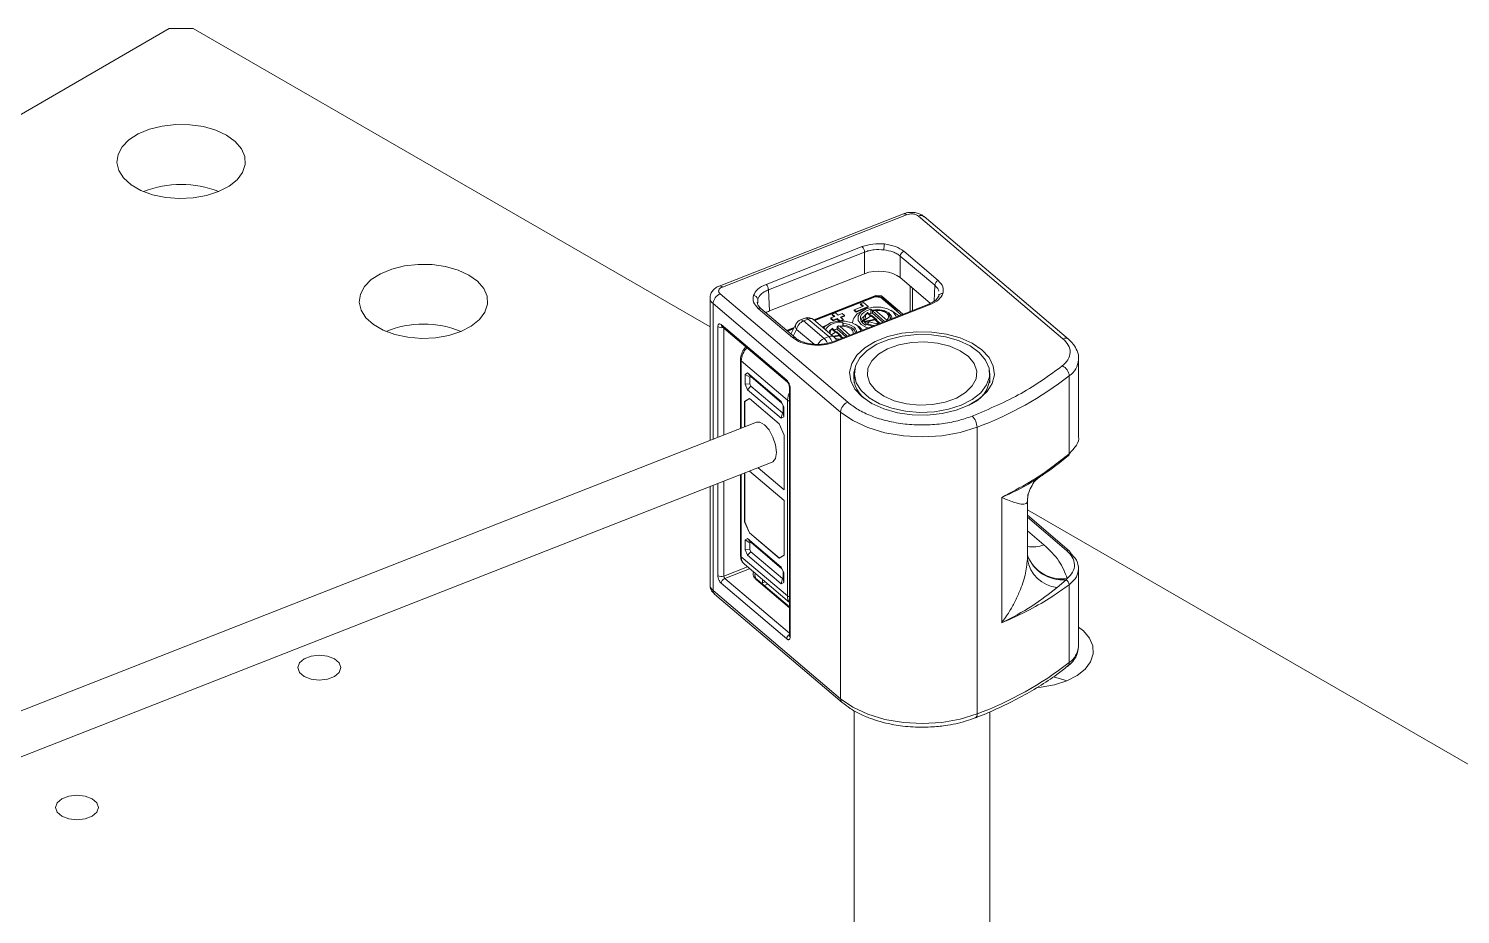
# Model space of a CAD drawing. Header units: millimetres. Extents: x 29 to 2500, y -68 to 1852.
# Drawn here: x 1990.7 to 2157.9, y 1085.7 to 1189.2 of the extents above; entities that cross this region are included whole.
import ezdxf

# ---------------------------------------------------------------- set-up
doc = ezdxf.new("R2010")
doc.units = ezdxf.units.MM
doc.header["$LTSCALE"] = 6

msp = doc.modelspace()

# ---------------------------------------------------------------- linework, layer by layer
at = {"color": 7, "linetype": 'Continuous', "lineweight": 18}
for p, q in [((2007.132, 1189.167), (1613.98, 962.205)), ((2009.96, 1189.167), (2007.132, 1189.167)), ((2070.285, 1154.342), (2009.96, 1189.167)), ((2092.861, 1167.546), (2071.358, 1159.109)), ((2071.723, 1158.995), (2093.227, 1167.432)), ((2094.616, 1167.279), (2111.479, 1152.955)), ((2112.127, 1152.901), (2095.263, 1167.224)), ((2088.037, 1163.706), (2076.822, 1159.305)), ((2077.103, 1158.669), (2088.318, 1163.069)), ((2088.318, 1163.069), (2088.297, 1160.546)), ((2092.484, 1162.611), (2092.463, 1160.087)), ((2092.484, 1162.611), (2096.509, 1159.192)), ((2096.922, 1159.752), (2092.898, 1163.17)), ((2088.297, 1160.546), (2077.213, 1156.197)), ((2095.991, 1157.091), (2092.463, 1160.087)), ((2077.103, 1158.669), (2077.213, 1156.197)), ((2093.639, 1159.088), (2093.639, 1156.15)), ((2093.917, 1158.852), (2093.917, 1156.26)), ((2096.509, 1159.192), (2096.426, 1157.333)), ((2070.285, 1157.701), (2070.285, 1141.066)), ((2070.631, 1157.052), (2085.527, 1144.399)), ((2070.631, 1141.201), (2070.631, 1157.052)), ((2086.354, 1145.54), (2071.458, 1158.193)), ((2075.845, 1157.134), (2075.843, 1157.566)), ((2089.628, 1158.002), (2082.401, 1155.167)), ((2089.482, 1157.882), (2082.451, 1155.124)), ((2089.538, 1157.844), (2082.5, 1155.083)), ((2095.813, 1157.003), (2084.598, 1152.603)), ((2084.781, 1152.546), (2095.995, 1156.946)), ((2088.183, 1156.762), (2087.096, 1156.34)), ((2087.321, 1156.149), (2088.736, 1156.704)), ((2087.321, 1156.067), (2088.736, 1156.622)), ((2088.177, 1157.179), (2087.846, 1157.049)), ((2087.846, 1157.049), (2088.183, 1156.762)), ((2087.846, 1157.049), (2087.846, 1156.967)), ((2087.846, 1156.967), (2088.117, 1156.737)), ((2088.736, 1156.704), (2088.177, 1157.179)), ((2088.736, 1156.704), (2088.736, 1156.622)), ((2089.482, 1157.822), (2089.482, 1157.882)), ((2090.232, 1157.768), (2089.538, 1157.844)), ((2089.718, 1157.909), (2089.633, 1157.875)), ((2090.164, 1157.817), (2089.633, 1157.875)), ((2090.231, 1157.981), (2089.638, 1158.004)), ((2090.071, 1157.895), (2089.718, 1157.909)), ((2090.164, 1157.817), (2090.071, 1157.895)), ((2092.611, 1155.747), (2090.232, 1157.768)), ((2092.804, 1155.823), (2090.288, 1157.959)), ((2091.945, 1156.406), (2090.315, 1157.791)), ((2090.315, 1157.698), (2090.315, 1157.791)), ((2096.974, 1158.178), (2096.975, 1157.899)), ((2075.895, 1156.499), (2079.92, 1153.081)), ((2080.244, 1153.054), (2076.219, 1156.472)), ((2081.362, 1155.358), (2080.833, 1155.15)), ((2081.727, 1155.244), (2081.198, 1155.036)), ((2081.198, 1155.036), (2083.604, 1152.993)), ((2084.133, 1153.2), (2081.727, 1155.244)), ((2084.78, 1153.146), (2082.375, 1155.189)), ((2084.832, 1155.556), (2084.377, 1155.378)), ((2084.377, 1155.378), (2084.658, 1155.139)), ((2084.377, 1155.378), (2084.377, 1155.296)), ((2084.377, 1155.296), (2084.658, 1155.057)), ((2084.936, 1155.981), (2084.522, 1155.819)), ((2084.522, 1155.819), (2084.832, 1155.556)), ((2084.522, 1155.819), (2084.522, 1155.737)), ((2084.522, 1155.737), (2084.766, 1155.53)), ((2084.658, 1155.139), (2085.113, 1155.317)), ((2084.658, 1155.057), (2085.113, 1155.236)), ((2084.658, 1155.139), (2084.658, 1155.057)), ((2085.245, 1155.718), (2084.936, 1155.981)), ((2085.113, 1155.317), (2085.422, 1155.055)), ((2085.113, 1155.317), (2085.113, 1155.236)), ((2085.113, 1155.236), (2085.362, 1155.024)), ((2085.7, 1155.897), (2085.245, 1155.718)), ((2085.422, 1155.055), (2085.835, 1155.217)), ((2085.422, 1155.055), (2085.422, 1155.027)), ((2085.526, 1155.48), (2085.981, 1155.658)), ((2085.835, 1155.217), (2085.526, 1155.48)), ((2085.575, 1155.033), (2085.835, 1155.135)), ((2085.592, 1155.424), (2085.981, 1155.576)), ((2085.981, 1155.658), (2085.7, 1155.897)), ((2085.835, 1155.217), (2085.835, 1155.135)), ((2085.981, 1155.658), (2085.981, 1155.576)), ((2087.096, 1156.34), (2087.096, 1156.258)), ((2087.096, 1156.34), (2087.321, 1156.149)), ((2087.096, 1156.258), (2087.321, 1156.067)), ((2087.321, 1156.149), (2087.321, 1156.067)), ((2088.187, 1156.276), (2087.763, 1156.031)), ((2088.499, 1155.272), (2088.072, 1155.108)), ((2088.072, 1154.813), (2088.072, 1155.108)), ((2089.1, 1155.617), (2088.211, 1155.035)), ((2088.211, 1155.035), (2088.211, 1154.953)), ((2088.228, 1155.357), (2088.228, 1155.168)), ((2088.266, 1154.987), (2089.54, 1155.236)), ((2089.54, 1155.154), (2088.266, 1154.905)), ((2088.266, 1154.987), (2088.266, 1154.905)), ((2088.459, 1154.772), (2088.886, 1154.936)), ((2089.047, 1155.582), (2088.637, 1155.937)), ((2089.114, 1155.625), (2088.646, 1156.031)), ((2089.036, 1155.909), (2088.847, 1155.857)), ((2089.036, 1156.398), (2089.151, 1156.301)), ((2089.036, 1156.398), (2089.036, 1155.909)), ((2089.045, 1155.901), (2089.036, 1155.909)), ((2089.54, 1155.236), (2089.1, 1155.617)), ((2089.694, 1155.203), (2089.208, 1155.625)), ((2089.233, 1155.95), (2089.233, 1156.195)), ((2090.64, 1154.974), (2089.233, 1156.195)), ((2090.446, 1154.898), (2089.233, 1155.95)), ((2090.003, 1154.752), (2089.54, 1155.154)), ((2089.553, 1156.289), (2090.919, 1155.104)), ((2090.106, 1154.764), (2089.694, 1155.122)), ((2089.736, 1155.111), (2089.736, 1155.086)), ((2091.328, 1155.244), (2091.328, 1155.357)), ((2091.794, 1156.031), (2091.369, 1156.276)), ((2091.945, 1156.313), (2091.945, 1156.406)), ((2092.789, 1155.817), (2092.111, 1156.393)), ((2092.111, 1156.173), (2092.111, 1156.393)), ((2071.193, 1154.369), (2071.193, 1141.422)), ((2079.231, 1148.114), (2071.587, 1154.607)), ((2071.676, 1154.388), (2079.321, 1147.895)), ((2071.888, 1141.695), (2071.888, 1154.209)), ((2080.102, 1154.265), (2079.224, 1153.92)), ((2080.063, 1154.187), (2079.274, 1153.877)), ((2080.026, 1154.112), (2079.322, 1153.836)), ((2080.304, 1154.667), (2079.719, 1153.499)), ((2080.383, 1154.042), (2079.995, 1153.265)), ((2082.422, 1152.31), (2080.383, 1154.042)), ((2083.437, 1154.287), (2083.627, 1154.408)), ((2084.052, 1154.653), (2083.627, 1154.408)), ((2084.966, 1153.757), (2084.446, 1153.43)), ((2084.913, 1153.723), (2084.516, 1154.082)), ((2084.983, 1153.766), (2084.53, 1154.175)), ((2084.671, 1153.239), (2085.393, 1153.371)), ((2085.393, 1153.289), (2084.75, 1153.171)), ((2085.393, 1153.371), (2084.966, 1153.757)), ((2085.55, 1153.335), (2085.077, 1153.763)), ((2085.125, 1154.088), (2085.125, 1154.333)), ((2086.3, 1153.271), (2085.125, 1154.333)), ((2086.111, 1153.197), (2085.125, 1154.088)), ((2085.682, 1153.028), (2085.393, 1153.289)), ((2085.443, 1154.424), (2086.592, 1153.385)), ((2085.764, 1153.06), (2085.55, 1153.254)), ((2085.59, 1153.244), (2085.59, 1153.217)), ((2085.801, 1154.857), (2085.816, 1154.74)), ((2085.801, 1154.857), (2085.801, 1154.38)), ((2085.827, 1154.53), (2085.827, 1154.378)), ((2087.455, 1154.525), (2087.234, 1154.653)), ((2088.594, 1154.614), (2088.424, 1154.547)), ((2088.459, 1154.561), (2088.459, 1154.772)), ((2089.192, 1154.406), (2088.594, 1154.614)), ((2088.715, 1154.574), (2088.715, 1154.706)), ((2083.604, 1152.993), (2084.133, 1153.2)), ((2073.843, 1150.529), (2073.843, 1142.462)), ((2079.326, 1145.783), (2073.93, 1150.367)), ((2073.93, 1150.367), (2073.93, 1142.496)), ((2113.309, 1141.483), (2113.309, 1150.581)), ((2074.66, 1148.966), (2074.379, 1148.796)), ((2074.379, 1148.796), (2074.379, 1147.65)), ((2074.92, 1148.47), (2074.379, 1148.796)), ((2078.595, 1145.624), (2074.66, 1148.966)), ((2075.03, 1148.536), (2074.66, 1148.966)), ((2075.03, 1148.536), (2074.92, 1148.47)), ((2074.92, 1148.47), (2074.92, 1147.675)), ((2078.675, 1145.439), (2075.03, 1148.536)), ((2087.125, 1148.907), (2087.125, 1147.812)), ((2102.925, 1147.812), (2102.925, 1148.907)), ((2112.21, 1139.524), (2112.21, 1148.62)), ((2074.92, 1147.675), (2074.379, 1147.65)), ((2074.379, 1147.65), (2074.66, 1147.003)), ((2075.03, 1147.422), (2074.66, 1147.003)), ((2074.66, 1147.003), (2078.595, 1143.661)), ((2074.92, 1147.675), (2075.03, 1147.422)), ((2075.03, 1147.422), (2078.722, 1144.285)), ((2079.538, 1147.37), (2079.538, 1118.301)), ((2079.625, 1118.139), (2079.625, 1147.208)), ((2074.323, 1145.623), (2074.885, 1145.962)), ((2074.331, 1145.626), (2074.323, 1145.623)), ((2074.323, 1145.623), (2074.323, 1142.65)), ((2074.887, 1145.961), (2074.331, 1145.626)), ((2074.331, 1145.626), (2074.331, 1142.653)), ((2078.37, 1143.002), (2074.885, 1145.962)), ((2078.876, 1144.977), (2078.595, 1145.624)), ((2078.832, 1144.352), (2078.832, 1145.078)), ((2078.876, 1143.831), (2078.876, 1144.977)), ((2079.326, 1122.92), (2079.326, 1145.783)), ((2089.212, 1145.367), (2088.409, 1145.944)), ((2075.715, 1143.196), (1943.385, 1091.276)), ((2078.722, 1144.285), (2078.595, 1143.661)), ((2078.595, 1143.661), (2078.876, 1143.831)), ((2078.722, 1144.285), (2078.832, 1144.352)), ((2078.832, 1144.352), (2078.876, 1143.831)), ((2085.527, 1144.399), (2085.527, 1110.921)), ((2078.37, 1143.002), (2078.933, 1141.708)), ((2078.933, 1135.298), (2078.933, 1141.708)), ((2101.446, 1109.14), (2101.446, 1142.618)), ((1945.212, 1086.621), (2077.541, 1138.542)), ((2111.295, 1138.653), (2112.119, 1139.304)), ((2073.843, 1137.091), (2073.843, 1127.666)), ((2073.93, 1137.125), (2073.93, 1127.503)), ((2074.323, 1137.279), (2074.323, 1131.579)), ((2074.331, 1137.282), (2074.331, 1131.582)), ((2078.933, 1134.073), (2074.894, 1137.503)), ((2078.933, 1135.298), (2075.881, 1137.89)), ((2075.883, 1137.891), (2078.933, 1135.3)), ((2108.411, 1136.628), (2108.894, 1136.971)), ((2070.285, 1135.695), (2070.285, 1124.222)), ((2070.631, 1123.573), (2070.631, 1135.83)), ((2071.193, 1136.051), (2071.193, 1125.301)), ((2071.888, 1125.224), (2071.888, 1136.323)), ((2107.388, 1134.727), (2107.41, 1134.84)), ((2078.933, 1127.663), (2078.933, 1134.073)), ((2104.325, 1119.77), (2104.325, 1134.427)), ((2107.323, 1127.192), (2107.323, 1134.009)), ((2107.326, 1134.132), (2107.399, 1134.782)), ((2107.326, 1127.345), (2107.326, 1134.148)), ((2074.323, 1131.579), (2074.331, 1131.582)), ((2074.885, 1130.285), (2074.323, 1131.579)), ((2074.331, 1131.582), (2074.894, 1130.288)), ((2396.04, 966.287), (2107.326, 1132.959)), ((2112.216, 1128.2), (2107.326, 1132.354)), ((2107.326, 1132.123), (2111.907, 1128.232)), ((2074.894, 1130.288), (2074.885, 1130.285)), ((2074.885, 1130.285), (2078.37, 1127.324)), ((2078.377, 1127.329), (2074.894, 1130.288)), ((2107.326, 1130.534), (2109.259, 1128.892)), ((2074.66, 1129.625), (2074.379, 1129.456)), ((2074.379, 1129.456), (2074.379, 1128.31)), ((2074.92, 1129.129), (2074.379, 1129.456)), ((2074.92, 1128.335), (2074.379, 1128.31)), ((2074.379, 1128.31), (2074.66, 1127.663)), ((2078.595, 1126.283), (2074.66, 1129.625)), ((2075.03, 1129.196), (2074.66, 1129.625)), ((2075.03, 1129.196), (2074.92, 1129.129)), ((2074.92, 1129.129), (2074.92, 1128.335)), ((2074.92, 1128.335), (2075.03, 1128.082)), ((2078.675, 1126.099), (2075.03, 1129.196)), ((2073.93, 1127.503), (2079.326, 1122.92)), ((2074.289, 1126.628), (2079.538, 1122.169)), ((2075.03, 1128.082), (2074.66, 1127.663)), ((2074.66, 1127.663), (2078.595, 1124.321)), ((2075.03, 1128.082), (2078.722, 1124.945)), ((2078.933, 1127.663), (2078.37, 1127.324)), ((2107.383, 1127.477), (2107.33, 1127.564)), ((2074.661, 1126.312), (2071.888, 1125.224)), ((2074.905, 1126.105), (2072, 1124.965)), ((2079.538, 1118.562), (2072, 1124.965)), ((2075.532, 1125.279), (2075.511, 1125.359)), ((2075.691, 1124.808), (2079.538, 1121.541)), ((2079.538, 1121.64), (2075.821, 1124.797)), ((2076.387, 1124.846), (2076.387, 1124.436)), ((2078.876, 1125.636), (2078.595, 1126.283)), ((2078.722, 1124.945), (2078.595, 1124.321)), ((2078.722, 1124.945), (2078.832, 1125.011)), ((2078.832, 1125.011), (2078.832, 1125.738)), ((2078.832, 1125.011), (2078.876, 1124.49)), ((2078.876, 1124.49), (2078.876, 1125.636)), ((2111.839, 1124.811), (2110.807, 1123.904)), ((2111.982, 1124.95), (2111.839, 1124.811)), ((2113.309, 1117.103), (2113.309, 1126.201)), ((2085.527, 1110.921), (2070.631, 1123.573)), ((2070.811, 1123.136), (2085.707, 1110.483)), ((2071.587, 1124.395), (2079.231, 1117.901)), ((2076.387, 1124.436), (2076.293, 1124.397)), ((2076.381, 1124.322), (2076.387, 1124.436)), ((2076.717, 1124.565), (2076.387, 1124.436)), ((2076.594, 1124.141), (2077.02, 1124.308)), ((2078.595, 1124.321), (2078.876, 1124.49)), ((2112.21, 1115.142), (2112.21, 1124.237)), ((2087.125, 1109.519), (2087.125, 1053.272)), ((2102.925, 1081.847), (2102.925, 1109.391))]:
    msp.add_line(p, q, dxfattribs=at)
at = {"color": 7, "linetype": 'Continuous', "lineweight": 18, "flags": 128}
for points in [[(2013.849, 1176.717), (2012.585, 1177.303), (2011.132, 1177.719), (2009.558, 1177.945), (2007.937, 1177.97), (2006.344, 1177.794), (2004.855, 1177.424), (2003.537, 1176.878), (2002.454, 1176.181), (2001.656, 1175.366), (2001.18, 1174.471), (2001.049, 1173.538), (2001.268, 1172.61), (2001.827, 1171.731), (2002.7, 1170.942), (2003.847, 1170.28), (2005.214, 1169.776), (2006.736, 1169.453), (2008.343, 1169.327), (2009.959, 1169.403), (2011.51, 1169.678), (2012.921, 1170.139), (2014.129, 1170.764), (2015.075, 1171.524), (2015.716, 1172.384), (2016.021, 1173.304), (2015.977, 1174.24), (2015.586, 1175.148), (2014.865, 1175.987), (2013.849, 1176.717)], [(2042.133, 1160.388), (2040.869, 1160.975), (2039.416, 1161.391), (2037.843, 1161.617), (2036.221, 1161.642), (2034.629, 1161.466), (2033.139, 1161.096), (2031.822, 1160.55), (2030.739, 1159.853), (2029.941, 1159.038), (2029.465, 1158.143), (2029.333, 1157.21), (2029.552, 1156.282), (2030.111, 1155.403), (2030.985, 1154.614), (2032.131, 1153.952), (2033.498, 1153.448), (2035.02, 1153.125), (2036.627, 1152.999), (2038.243, 1153.075), (2039.794, 1153.35), (2041.206, 1153.81), (2042.413, 1154.436), (2043.359, 1155.196), (2044, 1156.056), (2044.305, 1156.975), (2044.261, 1157.911), (2043.87, 1158.82), (2043.15, 1159.659), (2042.133, 1160.388)], [(2092.012, 1155.512), (2091.981, 1155.621), (2091.639, 1156.088), (2091.013, 1156.443), (2090.2, 1156.633), (2089.322, 1156.629), (2088.513, 1156.432), (2087.897, 1156.07), (2087.568, 1155.601), (2087.575, 1155.094), (2087.917, 1154.627), (2088.543, 1154.272), (2088.707, 1154.215)], [(2087.877, 1153.89), (2087.848, 1153.992), (2087.504, 1154.465), (2086.869, 1154.824), (2086.044, 1155.013), (2085.156, 1155.003), (2084.343, 1154.795), (2083.734, 1154.422), (2083.541, 1154.199)], [(2089.036, 1156.398), (2088.616, 1156.261), (2088.267, 1156.069), (2088.011, 1155.833), (2087.863, 1155.568), (2087.832, 1155.29), (2087.92, 1155.017), (2088.121, 1154.764), (2088.424, 1154.547)], [(2088.143, 1155.135), (2088.223, 1155.264), (2088.228, 1155.271)], [(2089.151, 1156.301), (2089.881, 1156.366), (2090.592, 1156.252), (2091.159, 1155.978), (2091.479, 1155.594), (2091.527, 1155.322)], [(2089.233, 1156.195), (2089.742, 1156.252), (2090.254, 1156.209), (2090.714, 1156.071), (2091.069, 1155.853), (2091.279, 1155.58), (2091.323, 1155.282), (2091.314, 1155.238)], [(2090.919, 1155.104), (2091.077, 1155.308), (2091.128, 1155.53), (2091.068, 1155.75), (2090.902, 1155.952), (2090.644, 1156.119), (2090.314, 1156.236), (2089.94, 1156.294), (2089.553, 1156.289)], [(2091.377, 1155.263), (2091.335, 1155.448), (2091.305, 1155.51)], [(2091.794, 1156.031), (2092.135, 1155.792), (2092.306, 1155.627)], [(2085.063, 1154.075), (2085.015, 1154.066), (2084.73, 1153.995)], [(2086.978, 1153.537), (2086.993, 1153.648), (2086.94, 1153.869), (2086.78, 1154.073), (2086.527, 1154.242), (2086.202, 1154.363), (2085.83, 1154.425), (2085.443, 1154.424)], [(2085.816, 1154.74), (2086.189, 1154.695), (2086.537, 1154.603), (2086.842, 1154.471), (2087.09, 1154.303), (2087.269, 1154.108), (2087.371, 1153.895), (2087.392, 1153.699)], [(2087.242, 1153.64), (2087.22, 1153.767), (2087.127, 1153.957), (2086.966, 1154.132), (2086.744, 1154.282), (2086.472, 1154.402), (2086.161, 1154.486), (2085.827, 1154.53)], [(2088.036, 1146.165), (2087.202, 1147.064), (2086.709, 1148.043), (2086.579, 1149.06), (2086.819, 1150.071), (2087.417, 1151.03), (2088.348, 1151.897), (2089.571, 1152.633), (2091.032, 1153.206), (2092.667, 1153.592), (2094.406, 1153.772), (2096.171, 1153.74), (2097.887, 1153.497), (2099.478, 1153.053), (2100.873, 1152.428), (2102.014, 1151.649), (2102.849, 1150.751), (2103.341, 1149.771), (2103.471, 1148.754), (2103.231, 1147.744), (2102.633, 1146.784), (2101.702, 1145.918), (2100.479, 1145.182), (2099.018, 1144.608), (2097.383, 1144.223), (2095.644, 1144.042), (2093.879, 1144.074), (2092.163, 1144.318), (2090.573, 1144.761), (2089.177, 1145.386), (2088.036, 1146.165)], [(2087.777, 1150.722), (2087.271, 1149.78), (2087.127, 1148.797), (2087.353, 1147.82), (2087.937, 1146.893), (2088.853, 1146.061), (2090.058, 1145.361), (2091.494, 1144.828), (2093.096, 1144.485), (2094.788, 1144.349), (2096.491, 1144.426), (2098.125, 1144.713), (2099.615, 1145.196), (2100.89, 1145.852), (2101.891, 1146.651), (2102.57, 1147.556), (2102.897, 1148.524), (2102.856, 1149.51), (2102.448, 1150.467), (2101.694, 1151.352), (2100.628, 1152.123), (2099.299, 1152.743), (2097.771, 1153.184), (2096.115, 1153.424), (2094.407, 1153.454), (2092.728, 1153.271), (2091.157, 1152.884), (2089.767, 1152.311), (2088.622, 1151.579), (2087.777, 1150.722)], [(2082.213, 1152.321), (2082.209, 1152.321), (2082.193, 1152.309), (2082.176, 1152.279), (2082.158, 1152.232)], [(2089.153, 1150.377), (2088.715, 1149.523), (2088.643, 1148.634), (2088.942, 1147.76), (2089.594, 1146.953), (2090.562, 1146.259), (2091.79, 1145.72), (2093.205, 1145.365), (2094.726, 1145.217), (2096.265, 1145.283), (2097.732, 1145.559), (2099.041, 1146.031), (2100.117, 1146.669), (2100.897, 1147.437), (2101.335, 1148.291), (2101.407, 1149.181), (2101.109, 1150.055), (2100.456, 1150.862), (2099.488, 1151.555), (2098.261, 1152.095), (2096.845, 1152.449), (2095.324, 1152.598), (2093.785, 1152.532), (2092.319, 1152.255), (2091.009, 1151.784), (2089.933, 1151.146), (2089.153, 1150.377)], [(2113.308, 1150.5), (2113.309, 1150.533), (2113.309, 1150.581)], [(2077.541, 1138.542), (2077.622, 1138.581), (2077.926, 1138.985), (2078.033, 1139.675), (2077.926, 1140.547), (2077.622, 1141.468), (2077.166, 1142.298), (2076.628, 1142.91), (2076.09, 1143.212), (2075.715, 1143.196)], [(2085.527, 1144.399), (2086.965, 1143.403), (2088.711, 1142.587), (2090.698, 1141.983), (2092.851, 1141.613), (2095.087, 1141.492), (2097.321, 1141.624), (2099.468, 1142.004), (2101.446, 1142.618)], [(2107.323, 1134.009), (2107.388, 1134.726), (2107.388, 1134.727)], [(2075.518, 1125.262), (2075.511, 1125.35), (2075.543, 1125.563)], [(2108.533, 1112.215), (2108.954, 1112.254), (2110.505, 1112.529), (2111.916, 1112.99), (2113.123, 1113.615), (2114.07, 1114.376), (2114.71, 1115.236), (2115.016, 1116.155), (2114.972, 1117.091), (2114.581, 1118), (2113.86, 1118.838), (2113.309, 1119.274)], [(2113.309, 1117.103), (2113.309, 1117.055), (2113.307, 1117.006)], [(2026.436, 1115.568), (2025.625, 1115.88), (2024.668, 1115.99), (2023.711, 1115.88), (2022.9, 1115.568), (2022.358, 1115.099), (2022.168, 1114.547), (2022.358, 1113.995), (2022.9, 1113.527), (2023.711, 1113.214), (2024.668, 1113.104), (2025.625, 1113.214), (2026.436, 1113.527), (2026.978, 1113.995), (2027.168, 1114.547), (2026.978, 1115.099), (2026.436, 1115.568)], [(2111.929, 1112.995), (2111.58, 1113.132), (2110.386, 1113.49)], [(2101.446, 1109.14), (2099.468, 1108.526), (2097.321, 1108.146), (2095.087, 1108.014), (2092.851, 1108.135), (2090.698, 1108.505), (2088.711, 1109.109), (2086.965, 1109.925), (2085.527, 1110.921)], [(1998.151, 1099.239), (1997.34, 1099.552), (1996.384, 1099.662), (1995.427, 1099.552), (1994.616, 1099.239), (1994.074, 1098.771), (1993.884, 1098.219), (1994.074, 1097.667), (1994.616, 1097.198), (1995.427, 1096.886), (1996.384, 1096.776), (1997.34, 1096.886), (1998.151, 1097.198), (1998.693, 1097.667), (1998.884, 1098.219), (1998.693, 1098.771), (1998.151, 1099.239)]]:
    msp.add_lwpolyline(points, dxfattribs=at)
at = {"color": 7, "linetype": 'Continuous', "lineweight": 18}
for centre, radius, start, end in [((2008.546, 1159.07), 11.912, 68.38296, 111.61704), ((2092.95, 1167.188), 0.369, 41.37433, 103.85248), ((2094.895, 1166.726), 0.619, 53.57016, 116.82867), ((2087.38, 1163.035), 0.938, 2.07364, 45.57953), ((2093.173, 1163.327), 2.607, 164.59482, 179.64932), ((2093.151, 1162.551), 0.67, 112.2497, 174.85984), ((2071.446, 1158.75), 0.37, 41.40806, 103.59918), ((2076.166, 1158.635), 0.938, 2.07364, 45.57953), ((2097.176, 1159.132), 0.67, 112.2497, 174.85984), ((2097.377, 1157.842), 0.406, 77.3177, 171.967), ((2071.125, 1157.731), 0.84, 182.14026, 234.00596), ((2071.96, 1156.958), 1.332, 112.13559, 175.99328), ((2075.324, 1157.489), 0.525, 8.40747, 86.91647), ((2095.857, 1156.823), 0.185, 41.51495, 103.71186), ((2076.034, 1156.217), 0.315, 52.82288, 116.15017), ((2081.198, 1154.219), 1, 111.42298, 153.40644), ((2081.728, 1153.771), 1.371, 112.73473, 168.6205), ((2080.917, 1154.78), 0.38, 42.37851, 102.8483), ((2081.727, 1154.427), 1, 49.65612, 111.42298), ((2081.451, 1155.002), 0.367, 41.18528, 104.04153), ((2082.007, 1154.689), 0.621, 53.68323, 116.7156), ((2085.431, 1152.847), 2.044, 79.56822, 145.0786), ((2088.388, 1154.711), 1.461, 115.37289, 176.50242), ((2088.907, 1154.643), 1.134, 123.53897, 155.56897), ((2088.917, 1155.728), 1.048, 216.23129, 227.61589), ((2089.066, 1155.965), 1.264, 227.38188, 230.70712), ((2088.942, 1155.335), 0.7, 114.59262, 192.7496), ((2089.222, 1156.081), 1.515, 230.88545, 239.78709), ((2088.948, 1155.526), 0.516, 127.00196, 209.44537), ((2089.667, 1153.908), 2.087, 101.98744, 112.45297), ((2089.77, 1156.825), 2.086, 244.93401, 276.4151), ((2092.005, 1156.099), 0.313, 70.28806, 101.01029), ((2036.83, 1142.742), 11.912, 68.38296, 111.61704), ((2071.611, 1154.981), 0.74, 235.66765, 286.10453), ((2071.862, 1154.592), 0.275, 176.88715, 227.75381), ((2080.887, 1154.424), 0.632, 157.3562, 217.17001), ((2084.412, 1152.645), 0.621, 53.68323, 116.7156), ((2084.963, 1153.306), 0.915, 117.88064, 154.89567), ((2084.828, 1153.65), 0.533, 125.92864, 190.8445), ((2085.542, 1152.009), 2.121, 101.33169, 111.91328), ((2089.676, 1156.554), 2.083, 242.50711, 262.50756), ((2076.413, 1150.239), 2.487, 137.45605, 177.07137), ((2080.059, 1152.797), 0.317, 54.21653, 116.05839), ((2084.144, 1151.714), 1.388, 112.91028, 155.41427), ((2082.485, 1151.797), 1.637, 22.50572, 46.90995), ((2082.998, 1151.99), 1.659, 21.06941, 46.82784), ((2084.642, 1152.423), 0.185, 41.49067, 103.89665), ((2084.133, 1152.384), 1, 23.38847, 49.65612), ((2085.592, 1154.863), 1.985, 250.39171, 262.67272), ((2111.758, 1152.387), 0.633, 54.63232, 116.09747), ((2074.053, 1150.536), 0.21, 182.08841, 234.00929), ((2110.712, 1150.755), 2.608, 305.05935, 354.39998), ((2090.21, 1148.542), 3.161, 163.40523, 235.26926), ((2099.358, 1148.65), 3.601, 294.26156, 12.75574), ((2087.112, 1180.981), 40.953, 290.48852, 307.79615), ((2110.854, 1148.53), 1.359, 3.79322, 66.33801), ((2079.506, 1148.098), 0.275, 176.86285, 228.28191), ((2081.501, 1145.728), 2.175, 154.42743, 178.54967), ((2079.748, 1147.378), 0.21, 182.05422, 234.01148), ((2079.658, 1146.202), 0.534, 231.61212, 257.08023), ((2086.856, 1144.306), 1.332, 112.13559, 175.99328), ((2099.56, 1142.575), 1.887, 1.31681, 45.21791), ((2111.955, 1139.502), 0.257, 309.82954, 5.07881), ((2107.908, 1132.358), 3.72, 261.00532, 291.30246), ((2112.034, 1127.957), 0.303, 53.1569, 114.8087), ((2112.031, 1127.996), 0.276, 356.9457, 47.69525), ((2074.053, 1127.673), 0.21, 182.10184, 234.00843), ((2075.037, 1127.447), 1.109, 177.06252, 227.57843), ((2111.216, 1127.827), 3.945, 189.2717, 264.04163), ((2111.338, 1129.181), 4.28, 200.40635, 278.6612), ((2111.447, 1129.181), 4.388, 200.1067, 275.13122), ((2071.612, 1125.914), 0.743, 235.6519, 291.78225), ((2072.251, 1124.348), 0.666, 112.13559, 175.99328), ((2072.262, 1125.233), 0.375, 181.35103, 225.60975), ((2075.747, 1124.695), 0.126, 54.27741, 116.12143), ((2111.543, 1124.212), 0.668, 2.11829, 63.6436), ((2071.125, 1124.253), 0.84, 182.10184, 234.00843), ((2071.181, 1123.543), 0.551, 176.88715, 227.75381), ((2080.513, 1122.881), 1.187, 178.13171, 214.85929), ((2079.658, 1123.339), 0.534, 231.61212, 257.08023), ((2079.884, 1117.862), 0.653, 121.88763, 176.50618), ((2079.748, 1118.309), 0.21, 182.10184, 234.00843), ((2110.708, 1117.28), 2.613, 305.08529, 353.97787), ((2087.112, 1147.502), 40.953, 290.48852, 307.79615), ((2111.67, 1115.108), 0.541, 309.75473, 3.51639), ((2086.076, 1110.891), 0.55, 176.86091, 228.32437), ((2101.005, 1109.063), 0.448, 302.81613, 9.92223)]:
    msp.add_arc(centre, radius, start, end, dxfattribs=at)
for centre, major_axis, ratio, start_param, end_param in [((2089.982, 1159.112), (3, 0.001), 0.5776556, 0.5970331, 2.1671442), ((2089.633, 1157.467), (0.691, -0.115), 0.577199, 1.6666819, 1.8864814), ((2089.718, 1157.501), (-0.085, 0.503), 0.2177824, 5.6213348, 6.3286249), ((2090.071, 1157.487), (0.19, 0.488), 0.4110926, 6.0820286, 7.0409213), ((2090.164, 1157.409), (0.691, -0.115), 0.577199, 1.4468823, 1.6666819), ((2089.636, 1157.857), (0.68, 0.054), 0.278982, 0.0650537, 0.2133096), ((2078.902, 1154.765), (3.002, -0.001), 0.57692, 2.1683338, 2.3539038), ((2089.1, 1155.454), (0.097, 0.179), 0.5408464, 6.1643321, 7.0706266), ((2089.54, 1155.073), (0.182, 0.096), 0.7552246, 5.9047669, 7.4755632), ((2089.54, 1154.991), (0.182, 0.096), 0.7552246, 0.2860834, 1.1923779), ((2084.966, 1153.594), (0.1, 0.177), 0.5517163, 6.1597824, 7.0797533), ((2085.393, 1153.208), (0.185, 0.091), 0.7590583, 5.9245351, 7.4953315), ((2085.393, 1153.126), (0.185, 0.091), 0.7590583, 0.2921752, 1.2121462)]:
    msp.add_ellipse(centre, major_axis=major_axis, ratio=ratio, start_param=start_param, end_param=end_param, dxfattribs=at)
for points, knots in [([(2093.789, 1167.715), (2093.519, 1167.698), (2093.195, 1167.678), (2092.911, 1167.561), (2092.864, 1167.542)], [0, 0, 0, 0, 0.8336288, 1, 1, 1, 1]), ([(2093.227, 1167.432), (2093.338, 1167.466), (2093.51, 1167.519), (2093.773, 1167.535), (2093.977, 1167.525), (2094.174, 1167.491), (2094.408, 1167.42), (2094.534, 1167.334), (2094.616, 1167.279)], [0, 0, 0, 0, 0.239443, 0.3695502, 0.4999998, 0.6301073, 0.760557, 1, 1, 1, 1]), ([(2095.245, 1167.206), (2095.193, 1167.26), (2095.042, 1167.415), (2094.683, 1167.569), (2094.245, 1167.695), (2093.931, 1167.709), (2093.789, 1167.715)], [0, 0, 0, 0, 0.14782, 0.423679, 0.7389857, 1, 1, 1, 1]), ([(2090.659, 1164.019), (2090.195, 1164.042), (2089.267, 1164.088), (2088.447, 1163.833), (2088.037, 1163.706)], [0, 0, 0, 0, 0.4999537, 1, 1, 1, 1]), ([(2088.318, 1163.069), (2088.494, 1163.13), (2088.841, 1163.25), (2089.6, 1163.386), (2090.183, 1163.36), (2090.566, 1163.343)], [0, 0, 0, 0, 0.2608596, 0.5148415, 1, 1, 1, 1]), ([(2090.566, 1163.343), (2090.933, 1163.277), (2091.492, 1163.178), (2092.112, 1162.89), (2092.359, 1162.705), (2092.484, 1162.611)], [0, 0, 0, 0, 0.4851585, 0.7391404, 1, 1, 1, 1]), ([(2092.898, 1163.17), (2092.598, 1163.376), (2091.998, 1163.788), (2091.106, 1163.942), (2090.659, 1164.019)], [0, 0, 0, 0, 0.50004634, 1, 1, 1, 1]), ([(2071.361, 1159.105), (2071.315, 1159.088), (2071.113, 1159.013), (2070.793, 1158.802), (2070.469, 1158.428), (2070.288, 1158.031), (2070.305, 1157.78), (2070.311, 1157.7)], [0, 0, 0, 0, 0.07599, 0.3357239, 0.6015862, 0.8720747, 1, 1, 1, 1]), ([(2071.458, 1158.193), (2071.398, 1158.257), (2071.307, 1158.356), (2071.278, 1158.508), (2071.296, 1158.626), (2071.355, 1158.739), (2071.478, 1158.874), (2071.627, 1158.947), (2071.723, 1158.995)], [0, 0, 0, 0, 0.23944295, 0.36955024, 0.49999985, 0.63010729, 0.76055705, 1, 1, 1, 1]), ([(2076.822, 1159.305), (2076.466, 1159.132), (2075.753, 1158.786), (2075.486, 1158.271), (2075.352, 1158.013)], [0, 0, 0, 0, 0.5000463, 1, 1, 1, 1]), ([(2075.843, 1157.566), (2075.956, 1157.778), (2076.127, 1158.1), (2076.623, 1158.456), (2076.942, 1158.598), (2077.103, 1158.669)], [0, 0, 0, 0, 0.4851585, 0.7391404, 1, 1, 1, 1]), ([(2095.995, 1156.946), (2096.352, 1157.119), (2097.064, 1157.465), (2097.332, 1157.981), (2097.466, 1158.238)], [0, 0, 0, 0, 0.50004634, 1, 1, 1, 1]), ([(2096.509, 1159.192), (2096.609, 1159.091), (2096.806, 1158.892), (2096.974, 1158.661), (2096.972, 1158.537), (2096.972, 1158.528)], [0, 0, 0, 0, 0.487715, 0.962571, 1, 1, 1, 1]), ([(2097.466, 1158.238), (2097.506, 1158.506), (2097.585, 1159.042), (2097.143, 1159.515), (2096.922, 1159.752)], [0, 0, 0, 0, 0.4999537, 1, 1, 1, 1]), ([(2075.352, 1158.013), (2075.312, 1157.745), (2075.233, 1157.21), (2075.674, 1156.736), (2075.895, 1156.499)], [0, 0, 0, 0, 0.4999537, 1, 1, 1, 1]), ([(2076.22, 1156.472), (2076.094, 1156.597), (2075.847, 1156.845), (2075.809, 1157.087), (2075.791, 1157.206)], [0, 0, 0, 0, 0.50864733, 1, 1, 1, 1]), ([(2096.999, 1158.009), (2096.913, 1157.84), (2096.775, 1157.573), (2096.321, 1157.232), (2095.988, 1157.082), (2095.813, 1157.003)], [0, 0, 0, 0, 0.4487566, 0.7111721, 1, 1, 1, 1]), ([(2088.645, 1156.03), (2088.645, 1156.031), (2088.642, 1156.036), (2088.638, 1156.007), (2088.637, 1155.966), (2088.637, 1155.938), (2088.637, 1155.937)], [0, 0, 0, 0, 0.0846842, 0.4891327, 0.9896463, 1, 1, 1, 1]), ([(2088.715, 1154.706), (2088.716, 1154.725), (2088.72, 1154.762), (2088.748, 1154.821), (2088.79, 1154.874), (2088.839, 1154.914), (2088.872, 1154.929), (2088.886, 1154.936)], [0, 0, 0, 0, 0.2071546, 0.4142344, 0.6234724, 0.8379197, 1, 1, 1, 1]), ([(2089.233, 1156.148), (2089.229, 1156.164), (2089.221, 1156.195), (2089.2, 1156.241), (2089.175, 1156.278), (2089.158, 1156.294), (2089.151, 1156.301)], [0, 0, 0, 0, 0.2583769, 0.5233458, 0.796183, 1, 1, 1, 1]), ([(2089.553, 1156.289), (2089.552, 1156.289), (2089.508, 1156.3), (2089.426, 1156.312), (2089.328, 1156.299), (2089.269, 1156.269), (2089.239, 1156.234), (2089.235, 1156.208), (2089.233, 1156.195)], [0, 0, 0, 0, 0.0068351, 0.3372551, 0.6042565, 0.773336, 0.8863167, 1, 1, 1, 1]), ([(2090.919, 1155.083), (2090.919, 1155.09), (2090.919, 1155.097), (2090.919, 1155.103), (2090.919, 1155.104)], [0, 0, 0, 0, 0.906354, 1, 1, 1, 1]), ([(2071.587, 1154.607), (2071.537, 1154.641), (2071.461, 1154.694), (2071.369, 1154.701), (2071.306, 1154.68), (2071.256, 1154.633), (2071.207, 1154.541), (2071.198, 1154.437), (2071.193, 1154.369)], [0, 0, 0, 0, 0.239443, 0.3694769, 0.4999998, 0.6300339, 0.760557, 1, 1, 1, 1]), ([(2071.675, 1154.389), (2071.674, 1154.39), (2071.673, 1154.391), (2071.676, 1154.388), (2071.678, 1154.387)], [0, 0, 0, 0, 0.6125181, 1, 1, 1, 1]), ([(2084.528, 1154.174), (2084.528, 1154.175), (2084.525, 1154.181), (2084.519, 1154.151), (2084.516, 1154.111), (2084.516, 1154.083), (2084.516, 1154.082)], [0, 0, 0, 0, 0.0954947, 0.4951664, 0.9897686, 1, 1, 1, 1]), ([(2085.443, 1154.424), (2085.442, 1154.424), (2085.397, 1154.436), (2085.317, 1154.448), (2085.219, 1154.436), (2085.161, 1154.407), (2085.13, 1154.372), (2085.127, 1154.346), (2085.125, 1154.333)], [0, 0, 0, 0, 0.00683512, 0.33725506, 0.60425652, 0.77333601, 0.88631671, 1, 1, 1, 1]), ([(2085.827, 1154.53), (2085.827, 1154.544), (2085.826, 1154.574), (2085.825, 1154.625), (2085.822, 1154.674), (2085.819, 1154.714), (2085.817, 1154.733), (2085.816, 1154.74)], [0, 0, 0, 0, 0.2102143, 0.4203671, 0.6322669, 0.8476728, 1, 1, 1, 1]), ([(2087.442, 1154.504), (2087.564, 1154.442), (2087.769, 1154.337), (2087.964, 1154.065), (2088.043, 1153.955)], [0, 0, 0, 0, 0.5928219, 1, 1, 1, 1]), ([(2088.594, 1154.614), (2088.609, 1154.618), (2088.638, 1154.627), (2088.677, 1154.62), (2088.705, 1154.599), (2088.718, 1154.576), (2088.719, 1154.562), (2088.72, 1154.562)], [0, 0, 0, 0, 0.2501079, 0.5002987, 0.7477284, 0.9882639, 1, 1, 1, 1]), ([(2090.003, 1154.752), (2090.004, 1154.752), (2090.017, 1154.749), (2090.03, 1154.744), (2090.042, 1154.739)], [0, 0, 0, 0, 0.0694683, 1, 1, 1, 1]), ([(2074.415, 1151.958), (2074.279, 1151.775), (2073.997, 1151.394), (2073.856, 1150.88), (2073.846, 1150.594), (2073.843, 1150.529)], [0, 0, 0, 0, 0.4143029, 0.8661156, 1, 1, 1, 1]), ([(2079.92, 1153.081), (2080.22, 1152.875), (2080.82, 1152.464), (2081.712, 1152.309), (2082.158, 1152.232)], [0, 0, 0, 0, 0.50004634, 1, 1, 1, 1]), ([(2082.213, 1152.321), (2082.012, 1152.35), (2081.612, 1152.407), (2081.073, 1152.573), (2080.6, 1152.786), (2080.363, 1152.964), (2080.244, 1153.053)], [0, 0, 0, 0, 0.2530014, 0.5039061, 0.7528583, 1, 1, 1, 1]), ([(2082.158, 1152.232), (2082.622, 1152.209), (2083.55, 1152.163), (2084.371, 1152.418), (2084.781, 1152.546)], [0, 0, 0, 0, 0.4999537, 1, 1, 1, 1]), ([(2084.598, 1152.603), (2084.421, 1152.542), (2084.066, 1152.419), (2083.464, 1152.316), (2082.838, 1152.273), (2082.421, 1152.305), (2082.213, 1152.321)], [0, 0, 0, 0, 0.2490855, 0.4987627, 0.749059, 1, 1, 1, 1]), ([(2111.479, 1152.955), (2111.714, 1152.714), (2112.194, 1152.219), (2112.379, 1151.357), (2112.151, 1150.499), (2111.646, 1150.012), (2111.4, 1149.774)], [0, 0, 0, 0, 0.2440676, 0.5, 0.7559324, 1, 1, 1, 1]), ([(2113.287, 1150.473), (2113.295, 1150.527), (2113.353, 1150.884), (2113.163, 1151.54), (2112.756, 1152.31), (2112.319, 1152.709), (2112.116, 1152.894)], [0, 0, 0, 0, 0.0592236, 0.3977321, 0.7199652, 1, 1, 1, 1]), ([(2079.625, 1147.208), (2079.62, 1147.284), (2079.611, 1147.402), (2079.562, 1147.577), (2079.512, 1147.711), (2079.449, 1147.838), (2079.357, 1147.987), (2079.281, 1148.064), (2079.231, 1148.114)], [0, 0, 0, 0, 0.239443, 0.3694769, 0.4999998, 0.6300339, 0.760557, 1, 1, 1, 1]), ([(2079.322, 1147.893), (2079.326, 1147.89), (2079.335, 1147.883), (2079.365, 1147.848), (2079.399, 1147.799), (2079.439, 1147.731), (2079.464, 1147.674), (2079.479, 1147.639)], [0, 0, 0, 0, 0.1548703, 0.3637593, 0.5380087, 0.7185968, 1, 1, 1, 1]), ([(2079.479, 1147.639), (2079.493, 1147.598), (2079.513, 1147.541), (2079.529, 1147.465), (2079.537, 1147.414), (2079.539, 1147.379), (2079.538, 1147.37), (2079.538, 1147.37)], [0, 0, 0, 0, 0.3962843, 0.5480806, 0.7788235, 0.9965974, 1, 1, 1, 1]), ([(2100.889, 1143.914), (2100.34, 1143.725), (2099.21, 1143.336), (2097.267, 1142.986), (2095.173, 1142.844), (2093.027, 1142.955), (2090.964, 1143.315), (2089.114, 1143.898), (2087.538, 1144.641), (2086.741, 1145.246), (2086.354, 1145.54)], [0, 0, 0, 0, 0.11658, 0.2400889, 0.3686911, 0.5, 0.6313089, 0.7599111, 0.88342, 1, 1, 1, 1]), ([(2112.21, 1139.524), (2112.518, 1139.853), (2113.096, 1140.47), (2113.386, 1141.205), (2113.301, 1141.542), (2113.297, 1141.558)], [0, 0, 0, 0, 0.52102313, 0.97710442, 1, 1, 1, 1]), ([(2104.325, 1134.427), (2105.43, 1135.011), (2107.506, 1136.108), (2110.112, 1137.836), (2111.546, 1138.99), (2112.21, 1139.524)], [0, 0, 0, 0, 0.3795663, 0.7129039, 1, 1, 1, 1]), ([(2108.427, 1136.59), (2108.639, 1136.727), (2109.335, 1137.177), (2110.309, 1137.858), (2111.014, 1138.426), (2111.295, 1138.653)], [0, 0, 0, 0, 0.2087762, 0.6847135, 1, 1, 1, 1]), ([(2104.325, 1134.427), (2105.573, 1134.982), (2107.054, 1135.641), (2108.227, 1136.494), (2108.411, 1136.628)], [0, 0, 0, 0, 0.8429788, 1, 1, 1, 1]), ([(2107.399, 1134.786), (2107.632, 1135.363), (2107.957, 1136.172), (2108.68, 1136.77), (2108.868, 1136.88), (2108.955, 1136.93)], [0, 0, 0, 0, 0.5735532, 0.8034264, 1, 1, 1, 1]), ([(2107.323, 1134.009), (2107.305, 1133.927), (2107.267, 1133.753), (2107.074, 1133.649), (2106.791, 1133.624), (2106.398, 1133.679), (2105.872, 1133.825), (2105.185, 1134.068), (2104.628, 1134.3), (2104.325, 1134.427)], [0, 0, 0, 0, 0.1173014, 0.2496227, 0.3675222, 0.4996667, 0.6585849, 0.8138831, 1, 1, 1, 1]), ([(2109.259, 1128.892), (2109.905, 1128.273), (2111.197, 1127.035), (2111.72, 1125.645), (2111.982, 1124.95)], [0, 0, 0, 0, 0.4999856, 1, 1, 1, 1]), ([(2111.907, 1128.232), (2112.156, 1127.979), (2112.666, 1127.461), (2112.893, 1126.576), (2112.706, 1125.697), (2112.22, 1125.196), (2111.982, 1124.95)], [0, 0, 0, 0, 0.2445437, 0.499926, 0.7553503, 1, 1, 1, 1]), ([(2073.843, 1127.666), (2073.854, 1127.531), (2073.879, 1127.214), (2074.043, 1126.838), (2074.25, 1126.689), (2074.313, 1126.643)], [0, 0, 0, 0, 0.3379853, 0.797678, 1, 1, 1, 1]), ([(2104.325, 1119.77), (2104.628, 1120.203), (2105.185, 1120.997), (2105.872, 1122.232), (2106.399, 1123.362), (2106.788, 1124.41), (2107.172, 1125.697), (2107.262, 1126.587), (2107.323, 1127.192)], [0, 0, 0, 0, 0.1862547, 0.341662, 0.5006939, 0.6329228, 0.7509087, 1, 1, 1, 1]), ([(2112.306, 1127.981), (2112.598, 1127.688), (2113.191, 1127.092), (2113.269, 1126.42), (2113.309, 1126.078)], [0, 0, 0, 0, 0.4919489, 1, 1, 1, 1]), ([(2071.193, 1125.301), (2071.198, 1125.224), (2071.207, 1125.106), (2071.256, 1124.932), (2071.306, 1124.798), (2071.369, 1124.67), (2071.461, 1124.521), (2071.537, 1124.445), (2071.587, 1124.395)], [0, 0, 0, 0, 0.239443, 0.3694769, 0.4999998, 0.6300339, 0.760557, 1, 1, 1, 1]), ([(2075.346, 1125.731), (2075.329, 1125.655), (2075.293, 1125.493), (2075.361, 1125.168), (2075.561, 1124.95), (2075.691, 1124.808)], [0, 0, 0, 0, 0.2381212, 0.5064801, 1, 1, 1, 1]), ([(2075.816, 1124.802), (2075.725, 1124.891), (2075.569, 1125.045), (2075.543, 1125.21), (2075.532, 1125.279)], [0, 0, 0, 0, 0.5847788, 1, 1, 1, 1]), ([(2113.309, 1126.078), (2113.26, 1125.767), (2113.155, 1125.101), (2112.539, 1124.537), (2112.21, 1124.237)], [0, 0, 0, 0, 0.4667602, 1, 1, 1, 1]), ([(2070.311, 1124.223), (2070.307, 1124.128), (2070.296, 1123.839), (2070.486, 1123.439), (2070.732, 1123.235), (2070.829, 1123.154)], [0, 0, 0, 0, 0.2264729, 0.6948193, 1, 1, 1, 1]), ([(2112.21, 1124.237), (2111.546, 1123.762), (2110.112, 1122.735), (2107.506, 1121.217), (2105.43, 1120.273), (2104.325, 1119.77)], [0, 0, 0, 0, 0.2870961, 0.6204337, 1, 1, 1, 1]), ([(2110.807, 1123.904), (2109.863, 1123.165), (2107.961, 1121.673), (2105.544, 1120.408), (2104.325, 1119.77)], [0, 0, 0, 0, 0.4956838, 1, 1, 1, 1]), ([(2079.231, 1117.901), (2079.281, 1117.867), (2079.357, 1117.814), (2079.449, 1117.807), (2079.512, 1117.828), (2079.562, 1117.876), (2079.611, 1117.967), (2079.62, 1118.071), (2079.625, 1118.139)], [0, 0, 0, 0, 0.239443, 0.3694769, 0.4999998, 0.6300339, 0.760557, 1, 1, 1, 1]), ([(2079.538, 1118.301), (2079.538, 1118.291), (2079.537, 1118.274), (2079.537, 1118.273), (2079.537, 1118.273)], [0, 0, 0, 0, 0.58254727, 1, 1, 1, 1]), ([(2112.007, 1114.709), (2112.125, 1114.799), (2112.468, 1115.061), (2112.883, 1115.603), (2113.228, 1116.278), (2113.266, 1116.758), (2113.284, 1116.974)], [0, 0, 0, 0, 0.1548235, 0.4500617, 0.752692, 1, 1, 1, 1]), ([(2101.245, 1108.692), (2101.335, 1108.725), (2102.307, 1109.076), (2104.052, 1109.854), (2106.459, 1111.031), (2108.704, 1112.335), (2110.568, 1113.559), (2111.598, 1114.385), (2112.002, 1114.708)], [0, 0, 0, 0, 0.021283, 0.2295703, 0.4395461, 0.6508612, 0.8633027, 1, 1, 1, 1]), ([(2085.719, 1110.489), (2086.015, 1110.251), (2086.648, 1109.74), (2087.82, 1109.098), (2089.118, 1108.552), (2090.434, 1108.15), (2091.652, 1107.884), (2092.831, 1107.708), (2093.935, 1107.609), (2094.693, 1107.597), (2095.038, 1107.591)], [0, 0, 0, 0, 0.13329835, 0.28552558, 0.43258515, 0.56913835, 0.69213296, 0.79039968, 0.90452309, 1, 1, 1, 1]), ([(2095.038, 1107.591), (2095.682, 1107.609), (2096.588, 1107.634), (2097.894, 1107.798), (2098.977, 1107.994), (2100.163, 1108.293), (2100.892, 1108.561), (2101.245, 1108.691)], [0, 0, 0, 0, 0.2943318, 0.4135081, 0.6098089, 0.8111004, 1, 1, 1, 1])]:
    msp.add_open_spline(points, degree=3, knots=knots, dxfattribs=at)
msp.add_open_spline([(2111.4, 1149.774), (2109.873, 1148.663), (2106.82, 1146.441), (2102.866, 1144.756), (2100.889, 1143.914)], degree=3, dxfattribs=at)

doc.saveas('drawing.dxf')
